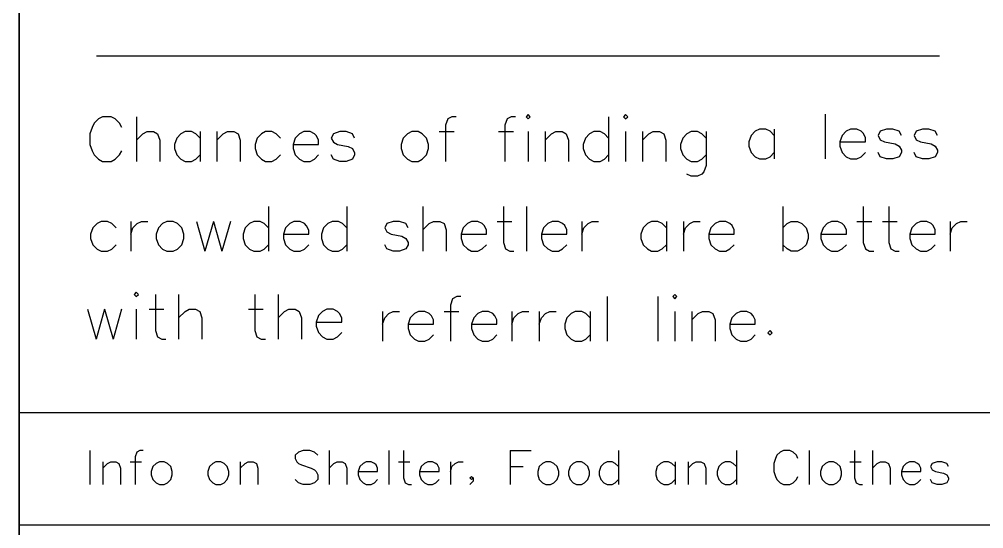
# Model space of a CAD drawing. Header units: inches. Extents: x 5 to 75, y 204.3 to 274.5.
# Drawn here: x 5 to 39.84, y 237.49 to 255.88 of the extents above; entities that cross this region are included whole.
import ezdxf

# ---------------------------------------------------------------- set-up
doc = ezdxf.new("R2010")
doc.units = ezdxf.units.IN
doc.header["$MEASUREMENT"] = 0
for name, color, linetype in [('Cutout', 7, 'Continuous'), ('Dividers', 7, 'Continuous'), ('Text', 7, 'Continuous')]:
    doc.layers.add(name, color=color, linetype=linetype)

# ---------------------------------------------------------------- blocks, each defined once
blk = doc.blocks.new('block 22')
at = {"layer": 'Cutout', "color": 7, "lineweight": 25}
blk.add_open_spline([(5, 217.152), (5, 217.152), (5, 268.212), (5, 268.212), (5, 268.212), (5, 217.152), (5, 217.152)], degree=3, knots=[0, 0, 0, 0, 1, 1, 1, 2, 2, 2, 2], dxfattribs=at)
blk = doc.blocks.new('block 26')
at = {"layer": 'Dividers', "color": 7, "lineweight": 25}
blk.add_lwpolyline([(5.003, 241.692), (42.553, 241.692), (42.553, 237.618), (5.003, 237.618), (5.003, 241.692)], dxfattribs=at)
blk = doc.blocks.new('block 117')
at = {"layer": 'Text', "color": 7, "lineweight": 25}
blk.add_lwpolyline([(7.793, 254.567), (38.24, 254.567)], dxfattribs=at)
blk = doc.blocks.new('block 157')
at = {"layer": 'Text', "color": 7, "lineweight": 25}
blk.add_lwpolyline([(7.549, 240.319), (7.549, 239.089)], dxfattribs=at)
blk = doc.blocks.new('block 158')
at = {"layer": 'Text', "color": 7, "lineweight": 25}
blk.add_lwpolyline([(8.016, 239.909), (8.016, 239.089)], dxfattribs=at)
blk = doc.blocks.new('block 159')
at = {"layer": 'Text', "color": 7, "lineweight": 25}
blk.add_lwpolyline([(8.016, 239.674), (8.191, 239.85), (8.308, 239.909), (8.483, 239.909), (8.6, 239.85), (8.658, 239.674), (8.658, 239.089)], dxfattribs=at)
blk = doc.blocks.new('block 160')
at = {"layer": 'Text', "color": 7, "lineweight": 25}
blk.add_lwpolyline([(9.476, 240.319), (9.359, 240.319), (9.242, 240.26), (9.184, 240.084), (9.184, 239.089)], dxfattribs=at)
blk = doc.blocks.new('block 161')
at = {"layer": 'Text', "color": 7, "lineweight": 25}
blk.add_lwpolyline([(9.009, 239.909), (9.418, 239.909)], dxfattribs=at)
blk = doc.blocks.new('block 162')
at = {"layer": 'Text', "color": 7, "lineweight": 25}
blk.add_lwpolyline([(10.06, 239.909), (9.943, 239.85), (9.826, 239.733), (9.768, 239.557), (9.768, 239.44), (9.826, 239.264), (9.943, 239.146), (10.06, 239.089), (10.235, 239.089), (10.351, 239.146), (10.469, 239.264), (10.527, 239.44), (10.527, 239.557), (10.469, 239.733), (10.351, 239.85), (10.235, 239.909), (10.06, 239.909)], dxfattribs=at)
blk = doc.blocks.new('block 163')
at = {"layer": 'Text', "color": 7, "lineweight": 25}
blk.add_lwpolyline([(12.104, 239.909), (11.987, 239.85), (11.87, 239.733), (11.812, 239.557), (11.812, 239.44), (11.87, 239.264), (11.987, 239.146), (12.104, 239.089), (12.279, 239.089), (12.396, 239.146), (12.513, 239.264), (12.571, 239.44), (12.571, 239.557), (12.513, 239.733), (12.396, 239.85), (12.279, 239.909), (12.104, 239.909)], dxfattribs=at)
blk = doc.blocks.new('block 164')
at = {"layer": 'Text', "color": 7, "lineweight": 25}
blk.add_lwpolyline([(12.98, 239.909), (12.98, 239.089)], dxfattribs=at)
blk = doc.blocks.new('block 165')
at = {"layer": 'Text', "color": 7, "lineweight": 25}
blk.add_lwpolyline([(12.98, 239.674), (13.155, 239.85), (13.272, 239.909), (13.447, 239.909), (13.564, 239.85), (13.622, 239.674), (13.622, 239.089)], dxfattribs=at)
blk = doc.blocks.new('block 166')
at = {"layer": 'Text', "color": 7, "lineweight": 25}
blk.add_lwpolyline([(15.783, 240.143), (15.666, 240.26), (15.491, 240.319), (15.257, 240.319), (15.082, 240.26), (14.965, 240.143), (14.965, 240.026), (15.024, 239.909), (15.082, 239.85), (15.199, 239.791), (15.549, 239.674), (15.666, 239.616), (15.724, 239.557), (15.783, 239.44), (15.783, 239.264), (15.666, 239.146), (15.491, 239.089), (15.257, 239.089), (15.082, 239.146), (14.965, 239.264)], dxfattribs=at)
blk = doc.blocks.new('block 167')
at = {"layer": 'Text', "color": 7, "lineweight": 25}
blk.add_lwpolyline([(16.192, 240.319), (16.192, 239.089)], dxfattribs=at)
blk = doc.blocks.new('block 168')
at = {"layer": 'Text', "color": 7, "lineweight": 25}
blk.add_lwpolyline([(16.192, 239.674), (16.367, 239.85), (16.484, 239.909), (16.659, 239.909), (16.776, 239.85), (16.834, 239.674), (16.834, 239.089)], dxfattribs=at)
blk = doc.blocks.new('block 169')
at = {"layer": 'Text', "color": 7, "lineweight": 25}
blk.add_lwpolyline([(17.243, 239.557), (17.944, 239.557), (17.944, 239.674), (17.886, 239.791), (17.827, 239.85), (17.71, 239.909), (17.535, 239.909), (17.418, 239.85), (17.301, 239.733), (17.243, 239.557), (17.243, 239.44), (17.301, 239.264), (17.418, 239.146), (17.535, 239.089), (17.71, 239.089), (17.827, 239.146), (17.944, 239.264)], dxfattribs=at)
blk = doc.blocks.new('block 170')
at = {"layer": 'Text', "color": 7, "lineweight": 25}
blk.add_lwpolyline([(18.352, 240.319), (18.352, 239.089)], dxfattribs=at)
blk = doc.blocks.new('block 171')
at = {"layer": 'Text', "color": 7, "lineweight": 25}
blk.add_lwpolyline([(18.878, 240.319), (18.878, 239.323), (18.937, 239.146), (19.054, 239.089), (19.17, 239.089)], dxfattribs=at)
blk = doc.blocks.new('block 172')
at = {"layer": 'Text', "color": 7, "lineweight": 25}
blk.add_lwpolyline([(18.703, 239.909), (19.112, 239.909)], dxfattribs=at)
blk = doc.blocks.new('block 173')
at = {"layer": 'Text', "color": 7, "lineweight": 25}
blk.add_lwpolyline([(19.462, 239.557), (20.163, 239.557), (20.163, 239.674), (20.105, 239.791), (20.046, 239.85), (19.93, 239.909), (19.755, 239.909), (19.637, 239.85), (19.521, 239.733), (19.462, 239.557), (19.462, 239.44), (19.521, 239.264), (19.637, 239.146), (19.755, 239.089), (19.93, 239.089), (20.046, 239.146), (20.163, 239.264)], dxfattribs=at)
blk = doc.blocks.new('block 174')
at = {"layer": 'Text', "color": 7, "lineweight": 25}
blk.add_lwpolyline([(20.572, 239.909), (20.572, 239.089)], dxfattribs=at)
blk = doc.blocks.new('block 175')
at = {"layer": 'Text', "color": 7, "lineweight": 25}
blk.add_lwpolyline([(20.572, 239.557), (20.63, 239.733), (20.747, 239.85), (20.864, 239.909), (21.039, 239.909)], dxfattribs=at)
blk = doc.blocks.new('block 176')
at = {"layer": 'Text', "color": 7, "lineweight": 25}
blk.add_lwpolyline([(21.39, 239.323), (21.331, 239.264), (21.272, 239.323), (21.331, 239.381), (21.39, 239.323), (21.39, 239.205), (21.272, 239.089)], dxfattribs=at)
blk = doc.blocks.new('block 177')
at = {"layer": 'Text', "color": 7, "lineweight": 25}
blk.add_lwpolyline([(22.733, 240.319), (22.733, 239.089)], dxfattribs=at)
blk = doc.blocks.new('block 178')
at = {"layer": 'Text', "color": 7, "lineweight": 25}
blk.add_lwpolyline([(22.733, 240.319), (23.492, 240.319)], dxfattribs=at)
blk = doc.blocks.new('block 179')
at = {"layer": 'Text', "color": 7, "lineweight": 25}
blk.add_lwpolyline([(22.733, 239.733), (23.2, 239.733)], dxfattribs=at)
blk = doc.blocks.new('block 180')
at = {"layer": 'Text', "color": 7, "lineweight": 25}
blk.add_lwpolyline([(24.017, 239.909), (23.901, 239.85), (23.784, 239.733), (23.726, 239.557), (23.726, 239.44), (23.784, 239.264), (23.901, 239.146), (24.017, 239.089), (24.193, 239.089), (24.309, 239.146), (24.426, 239.264), (24.485, 239.44), (24.485, 239.557), (24.426, 239.733), (24.309, 239.85), (24.193, 239.909), (24.017, 239.909)], dxfattribs=at)
blk = doc.blocks.new('block 181')
at = {"layer": 'Text', "color": 7, "lineweight": 25}
blk.add_lwpolyline([(25.127, 239.909), (25.01, 239.85), (24.894, 239.733), (24.835, 239.557), (24.835, 239.44), (24.894, 239.264), (25.01, 239.146), (25.127, 239.089), (25.302, 239.089), (25.419, 239.146), (25.536, 239.264), (25.594, 239.44), (25.594, 239.557), (25.536, 239.733), (25.419, 239.85), (25.302, 239.909), (25.127, 239.909)], dxfattribs=at)
blk = doc.blocks.new('block 182')
at = {"layer": 'Text', "color": 7, "lineweight": 25}
blk.add_lwpolyline([(26.645, 240.319), (26.645, 239.089)], dxfattribs=at)
blk = doc.blocks.new('block 183')
at = {"layer": 'Text', "color": 7, "lineweight": 25}
blk.add_lwpolyline([(26.645, 239.733), (26.529, 239.85), (26.412, 239.909), (26.236, 239.909), (26.12, 239.85), (26.003, 239.733), (25.945, 239.557), (25.945, 239.44), (26.003, 239.264), (26.12, 239.146), (26.236, 239.089), (26.412, 239.089), (26.529, 239.146), (26.645, 239.264)], dxfattribs=at)
blk = doc.blocks.new('block 184')
at = {"layer": 'Text', "color": 7, "lineweight": 25}
blk.add_lwpolyline([(28.69, 239.909), (28.69, 239.089)], dxfattribs=at)
blk = doc.blocks.new('block 185')
at = {"layer": 'Text', "color": 7, "lineweight": 25}
blk.add_lwpolyline([(28.69, 239.733), (28.573, 239.85), (28.456, 239.909), (28.28, 239.909), (28.164, 239.85), (28.047, 239.733), (27.989, 239.557), (27.989, 239.44), (28.047, 239.264), (28.164, 239.146), (28.28, 239.089), (28.456, 239.089), (28.573, 239.146), (28.69, 239.264)], dxfattribs=at)
blk = doc.blocks.new('block 186')
at = {"layer": 'Text', "color": 7, "lineweight": 25}
blk.add_lwpolyline([(29.157, 239.909), (29.157, 239.089)], dxfattribs=at)
blk = doc.blocks.new('block 187')
at = {"layer": 'Text', "color": 7, "lineweight": 25}
blk.add_lwpolyline([(29.157, 239.674), (29.332, 239.85), (29.449, 239.909), (29.624, 239.909), (29.741, 239.85), (29.799, 239.674), (29.799, 239.089)], dxfattribs=at)
blk = doc.blocks.new('block 188')
at = {"layer": 'Text', "color": 7, "lineweight": 25}
blk.add_lwpolyline([(30.909, 240.319), (30.909, 239.089)], dxfattribs=at)
blk = doc.blocks.new('block 189')
at = {"layer": 'Text', "color": 7, "lineweight": 25}
blk.add_lwpolyline([(30.909, 239.733), (30.792, 239.85), (30.675, 239.909), (30.5, 239.909), (30.383, 239.85), (30.266, 239.733), (30.208, 239.557), (30.208, 239.44), (30.266, 239.264), (30.383, 239.146), (30.5, 239.089), (30.675, 239.089), (30.792, 239.146), (30.909, 239.264)], dxfattribs=at)
blk = doc.blocks.new('block 190')
at = {"layer": 'Text', "color": 7, "lineweight": 25}
blk.add_lwpolyline([(33.128, 240.026), (33.07, 240.143), (32.953, 240.26), (32.836, 240.319), (32.602, 240.319), (32.486, 240.26), (32.369, 240.143), (32.31, 240.026), (32.252, 239.85), (32.252, 239.557), (32.31, 239.381), (32.369, 239.264), (32.486, 239.146), (32.602, 239.089), (32.836, 239.089), (32.953, 239.146), (33.07, 239.264), (33.128, 239.381)], dxfattribs=at)
blk = doc.blocks.new('block 191')
at = {"layer": 'Text', "color": 7, "lineweight": 25}
blk.add_lwpolyline([(33.537, 240.319), (33.537, 239.089)], dxfattribs=at)
blk = doc.blocks.new('block 192')
at = {"layer": 'Text', "color": 7, "lineweight": 25}
blk.add_lwpolyline([(34.237, 239.909), (34.121, 239.85), (34.004, 239.733), (33.945, 239.557), (33.945, 239.44), (34.004, 239.264), (34.121, 239.146), (34.237, 239.089), (34.413, 239.089), (34.53, 239.146), (34.646, 239.264), (34.705, 239.44), (34.705, 239.557), (34.646, 239.733), (34.53, 239.85), (34.413, 239.909), (34.237, 239.909)], dxfattribs=at)
blk = doc.blocks.new('block 193')
at = {"layer": 'Text', "color": 7, "lineweight": 25}
blk.add_lwpolyline([(35.172, 240.319), (35.172, 239.323), (35.23, 239.146), (35.347, 239.089), (35.464, 239.089)], dxfattribs=at)
blk = doc.blocks.new('block 194')
at = {"layer": 'Text', "color": 7, "lineweight": 25}
blk.add_lwpolyline([(34.996, 239.909), (35.406, 239.909)], dxfattribs=at)
blk = doc.blocks.new('block 195')
at = {"layer": 'Text', "color": 7, "lineweight": 25}
blk.add_lwpolyline([(35.814, 240.319), (35.814, 239.089)], dxfattribs=at)
blk = doc.blocks.new('block 196')
at = {"layer": 'Text', "color": 7, "lineweight": 25}
blk.add_lwpolyline([(35.814, 239.674), (35.989, 239.85), (36.106, 239.909), (36.281, 239.909), (36.398, 239.85), (36.457, 239.674), (36.457, 239.089)], dxfattribs=at)
blk = doc.blocks.new('block 197')
at = {"layer": 'Text', "color": 7, "lineweight": 25}
blk.add_lwpolyline([(36.866, 239.557), (37.566, 239.557), (37.566, 239.674), (37.508, 239.791), (37.45, 239.85), (37.333, 239.909), (37.157, 239.909), (37.041, 239.85), (36.924, 239.733), (36.866, 239.557), (36.866, 239.44), (36.924, 239.264), (37.041, 239.146), (37.157, 239.089), (37.333, 239.089), (37.45, 239.146), (37.566, 239.264)], dxfattribs=at)
blk = doc.blocks.new('block 198')
at = {"layer": 'Text', "color": 7, "lineweight": 25}
blk.add_lwpolyline([(38.559, 239.733), (38.501, 239.85), (38.326, 239.909), (38.15, 239.909), (37.975, 239.85), (37.917, 239.733), (37.975, 239.616), (38.092, 239.557), (38.384, 239.498), (38.501, 239.44), (38.559, 239.323), (38.559, 239.264), (38.501, 239.146), (38.326, 239.089), (38.15, 239.089), (37.975, 239.146), (37.917, 239.264)], dxfattribs=at)
blk = doc.blocks.new('block 650')
at = {"layer": 'Text', "color": 7, "lineweight": 25}
blk.add_lwpolyline([(23.305, 252.365), (23.382, 252.288), (23.458, 252.365), (23.382, 252.441), (23.305, 252.365)], dxfattribs=at)
blk = doc.blocks.new('block 651')
at = {"layer": 'Text', "color": 7, "lineweight": 25}
blk.add_lwpolyline([(23.382, 251.828), (23.382, 250.753)], dxfattribs=at)
blk = doc.blocks.new('block 652')
at = {"layer": 'Text', "color": 7, "lineweight": 25}
blk.add_lwpolyline([(26.823, 252.365), (26.9, 252.288), (26.976, 252.365), (26.9, 252.441), (26.823, 252.365)], dxfattribs=at)
blk = doc.blocks.new('block 653')
at = {"layer": 'Text', "color": 7, "lineweight": 25}
blk.add_lwpolyline([(26.9, 251.828), (26.9, 250.753)], dxfattribs=at)
blk = doc.blocks.new('block 654')
at = {"layer": 'Text', "color": 7, "lineweight": 25}
blk.add_lwpolyline([(8.698, 251.982), (8.622, 252.135), (8.469, 252.288), (8.316, 252.365), (8.01, 252.365), (7.857, 252.288), (7.704, 252.135), (7.627, 251.982), (7.551, 251.751), (7.551, 251.367), (7.627, 251.137), (7.704, 250.984), (7.857, 250.83), (8.01, 250.753), (8.316, 250.753), (8.469, 250.83), (8.622, 250.984), (8.698, 251.137)], dxfattribs=at)
blk = doc.blocks.new('block 655')
at = {"layer": 'Text', "color": 7, "lineweight": 25}
blk.add_lwpolyline([(9.234, 252.365), (9.234, 250.753)], dxfattribs=at)
blk = doc.blocks.new('block 656')
at = {"layer": 'Text', "color": 7, "lineweight": 25}
blk.add_lwpolyline([(9.234, 251.521), (9.463, 251.751), (9.616, 251.828), (9.845, 251.828), (9.998, 251.751), (10.075, 251.521), (10.075, 250.753)], dxfattribs=at)
blk = doc.blocks.new('block 657')
at = {"layer": 'Text', "color": 7, "lineweight": 25}
blk.add_lwpolyline([(11.528, 251.828), (11.528, 250.753)], dxfattribs=at)
blk = doc.blocks.new('block 658')
at = {"layer": 'Text', "color": 7, "lineweight": 25}
blk.add_lwpolyline([(11.528, 251.597), (11.375, 251.751), (11.222, 251.828), (10.993, 251.828), (10.84, 251.751), (10.687, 251.597), (10.61, 251.367), (10.61, 251.214), (10.687, 250.984), (10.84, 250.83), (10.993, 250.753), (11.222, 250.753), (11.375, 250.83), (11.528, 250.984)], dxfattribs=at)
blk = doc.blocks.new('block 659')
at = {"layer": 'Text', "color": 7, "lineweight": 25}
blk.add_lwpolyline([(12.14, 251.828), (12.14, 250.753)], dxfattribs=at)
blk = doc.blocks.new('block 660')
at = {"layer": 'Text', "color": 7, "lineweight": 25}
blk.add_lwpolyline([(12.14, 251.521), (12.369, 251.751), (12.522, 251.828), (12.751, 251.828), (12.904, 251.751), (12.981, 251.521), (12.981, 250.753)], dxfattribs=at)
blk = doc.blocks.new('block 661')
at = {"layer": 'Text', "color": 7, "lineweight": 25}
blk.add_lwpolyline([(14.434, 251.597), (14.281, 251.751), (14.128, 251.828), (13.899, 251.828), (13.746, 251.751), (13.593, 251.597), (13.516, 251.367), (13.516, 251.214), (13.593, 250.984), (13.746, 250.83), (13.899, 250.753), (14.128, 250.753), (14.281, 250.83), (14.434, 250.984)], dxfattribs=at)
blk = doc.blocks.new('block 662')
at = {"layer": 'Text', "color": 7, "lineweight": 25}
blk.add_lwpolyline([(14.893, 251.367), (15.811, 251.367), (15.811, 251.521), (15.734, 251.674), (15.658, 251.751), (15.505, 251.828), (15.275, 251.828), (15.122, 251.751), (14.969, 251.597), (14.893, 251.367), (14.893, 251.214), (14.969, 250.984), (15.122, 250.83), (15.275, 250.753), (15.505, 250.753), (15.658, 250.83), (15.811, 250.984)], dxfattribs=at)
blk = doc.blocks.new('block 663')
at = {"layer": 'Text', "color": 7, "lineweight": 25}
blk.add_lwpolyline([(17.111, 251.597), (17.034, 251.751), (16.805, 251.828), (16.575, 251.828), (16.346, 251.751), (16.269, 251.597), (16.346, 251.444), (16.499, 251.367), (16.881, 251.29), (17.034, 251.214), (17.111, 251.06), (17.111, 250.984), (17.034, 250.83), (16.805, 250.753), (16.575, 250.753), (16.346, 250.83), (16.269, 250.984)], dxfattribs=at)
blk = doc.blocks.new('block 664')
at = {"layer": 'Text', "color": 7, "lineweight": 25}
blk.add_lwpolyline([(19.176, 251.828), (19.022, 251.751), (18.869, 251.597), (18.793, 251.367), (18.793, 251.214), (18.869, 250.984), (19.022, 250.83), (19.176, 250.753), (19.405, 250.753), (19.558, 250.83), (19.711, 250.984), (19.787, 251.214), (19.787, 251.367), (19.711, 251.597), (19.558, 251.751), (19.405, 251.828), (19.176, 251.828)], dxfattribs=at)
blk = doc.blocks.new('block 665')
at = {"layer": 'Text', "color": 7, "lineweight": 25}
blk.add_lwpolyline([(20.782, 252.365), (20.629, 252.365), (20.476, 252.288), (20.399, 252.058), (20.399, 250.753)], dxfattribs=at)
blk = doc.blocks.new('block 666')
at = {"layer": 'Text', "color": 7, "lineweight": 25}
blk.add_lwpolyline([(20.169, 251.828), (20.705, 251.828)], dxfattribs=at)
blk = doc.blocks.new('block 667')
at = {"layer": 'Text', "color": 7, "lineweight": 25}
blk.add_lwpolyline([(22.923, 252.365), (22.77, 252.365), (22.617, 252.288), (22.54, 252.058), (22.54, 250.753)], dxfattribs=at)
blk = doc.blocks.new('block 668')
at = {"layer": 'Text', "color": 7, "lineweight": 25}
blk.add_lwpolyline([(22.311, 251.828), (22.846, 251.828)], dxfattribs=at)
blk = doc.blocks.new('block 669')
at = {"layer": 'Text', "color": 7, "lineweight": 25}
blk.add_lwpolyline([(23.993, 251.828), (23.993, 250.753)], dxfattribs=at)
blk = doc.blocks.new('block 670')
at = {"layer": 'Text', "color": 7, "lineweight": 25}
blk.add_lwpolyline([(23.993, 251.521), (24.223, 251.751), (24.376, 251.828), (24.605, 251.828), (24.758, 251.751), (24.835, 251.521), (24.835, 250.753)], dxfattribs=at)
blk = doc.blocks.new('block 671')
at = {"layer": 'Text', "color": 7, "lineweight": 25}
blk.add_lwpolyline([(26.287, 252.365), (26.287, 250.753)], dxfattribs=at)
blk = doc.blocks.new('block 672')
at = {"layer": 'Text', "color": 7, "lineweight": 25}
blk.add_lwpolyline([(26.287, 251.597), (26.135, 251.751), (25.982, 251.828), (25.752, 251.828), (25.599, 251.751), (25.447, 251.597), (25.37, 251.367), (25.37, 251.214), (25.447, 250.984), (25.599, 250.83), (25.752, 250.753), (25.982, 250.753), (26.135, 250.83), (26.287, 250.984)], dxfattribs=at)
blk = doc.blocks.new('block 673')
at = {"layer": 'Text', "color": 7, "lineweight": 25}
blk.add_lwpolyline([(27.511, 251.828), (27.511, 250.753)], dxfattribs=at)
blk = doc.blocks.new('block 674')
at = {"layer": 'Text', "color": 7, "lineweight": 25}
blk.add_lwpolyline([(27.511, 251.521), (27.741, 251.751), (27.894, 251.828), (28.123, 251.828), (28.276, 251.751), (28.352, 251.521), (28.352, 250.753)], dxfattribs=at)
blk = doc.blocks.new('block 675')
at = {"layer": 'Text', "color": 7, "lineweight": 25}
blk.add_lwpolyline([(29.806, 251.828), (29.806, 250.599), (29.729, 250.37), (29.653, 250.293), (29.5, 250.216), (29.271, 250.216), (29.118, 250.293)], dxfattribs=at)
blk = doc.blocks.new('block 676')
at = {"layer": 'Text', "color": 7, "lineweight": 25}
blk.add_lwpolyline([(29.806, 251.597), (29.653, 251.751), (29.5, 251.828), (29.271, 251.828), (29.118, 251.751), (28.965, 251.597), (28.888, 251.367), (28.888, 251.214), (28.965, 250.984), (29.118, 250.83), (29.271, 250.753), (29.5, 250.753), (29.653, 250.83), (29.806, 250.984)], dxfattribs=at)
blk = doc.blocks.new('block 677')
at = {"layer": 'Text', "color": 7, "lineweight": 25}
blk.add_lwpolyline([(32.273, 251.921), (32.273, 250.846)], dxfattribs=at)
blk = doc.blocks.new('block 678')
at = {"layer": 'Text', "color": 7, "lineweight": 25}
blk.add_lwpolyline([(32.273, 251.69), (32.12, 251.844), (31.968, 251.921), (31.738, 251.921), (31.585, 251.844), (31.432, 251.69), (31.356, 251.46), (31.356, 251.307), (31.432, 251.076), (31.585, 250.923), (31.738, 250.846), (31.968, 250.846), (32.12, 250.923), (32.273, 251.076)], dxfattribs=at)
blk = doc.blocks.new('block 679')
at = {"layer": 'Text', "color": 7, "lineweight": 25}
blk.add_lwpolyline([(34.109, 252.458), (34.109, 250.846)], dxfattribs=at)
blk = doc.blocks.new('block 680')
at = {"layer": 'Text', "color": 7, "lineweight": 25}
blk.add_lwpolyline([(34.644, 251.46), (35.562, 251.46), (35.562, 251.614), (35.486, 251.767), (35.409, 251.844), (35.256, 251.921), (35.026, 251.921), (34.873, 251.844), (34.721, 251.69), (34.644, 251.46), (34.644, 251.307), (34.721, 251.076), (34.873, 250.923), (35.026, 250.846), (35.256, 250.846), (35.409, 250.923), (35.562, 251.076)], dxfattribs=at)
blk = doc.blocks.new('block 681')
at = {"layer": 'Text', "color": 7, "lineweight": 25}
blk.add_lwpolyline([(36.862, 251.69), (36.786, 251.844), (36.556, 251.921), (36.326, 251.921), (36.097, 251.844), (36.021, 251.69), (36.097, 251.537), (36.25, 251.46), (36.633, 251.383), (36.786, 251.307), (36.862, 251.153), (36.862, 251.076), (36.786, 250.923), (36.556, 250.846), (36.326, 250.846), (36.097, 250.923), (36.021, 251.076)], dxfattribs=at)
blk = doc.blocks.new('block 682')
at = {"layer": 'Text', "color": 7, "lineweight": 25}
blk.add_lwpolyline([(38.162, 251.69), (38.086, 251.844), (37.856, 251.921), (37.627, 251.921), (37.397, 251.844), (37.321, 251.69), (37.397, 251.537), (37.55, 251.46), (37.933, 251.383), (38.086, 251.307), (38.162, 251.153), (38.162, 251.076), (38.086, 250.923), (37.856, 250.846), (37.627, 250.846), (37.397, 250.923), (37.321, 251.076)], dxfattribs=at)
blk = doc.blocks.new('block 683')
at = {"layer": 'Text', "color": 7, "lineweight": 25}
blk.add_lwpolyline([(8.496, 248.352), (8.343, 248.505), (8.19, 248.582), (7.96, 248.582), (7.807, 248.505), (7.654, 248.352), (7.578, 248.121), (7.578, 247.968), (7.654, 247.738), (7.807, 247.584), (7.96, 247.507), (8.19, 247.507), (8.343, 247.584), (8.496, 247.738)], dxfattribs=at)
blk = doc.blocks.new('block 684')
at = {"layer": 'Text', "color": 7, "lineweight": 25}
blk.add_lwpolyline([(9.031, 248.582), (9.031, 247.507)], dxfattribs=at)
blk = doc.blocks.new('block 685')
at = {"layer": 'Text', "color": 7, "lineweight": 25}
blk.add_lwpolyline([(9.031, 248.121), (9.107, 248.352), (9.261, 248.505), (9.414, 248.582), (9.643, 248.582)], dxfattribs=at)
blk = doc.blocks.new('block 686')
at = {"layer": 'Text', "color": 7, "lineweight": 25}
blk.add_lwpolyline([(10.331, 248.582), (10.178, 248.505), (10.025, 248.352), (9.949, 248.121), (9.949, 247.968), (10.025, 247.738), (10.178, 247.584), (10.331, 247.507), (10.561, 247.507), (10.714, 247.584), (10.867, 247.738), (10.943, 247.968), (10.943, 248.121), (10.867, 248.352), (10.714, 248.505), (10.561, 248.582), (10.331, 248.582)], dxfattribs=at)
blk = doc.blocks.new('block 687')
at = {"layer": 'Text', "color": 7, "lineweight": 25}
blk.add_lwpolyline([(11.402, 248.582), (11.708, 247.507)], dxfattribs=at)
blk = doc.blocks.new('block 688')
at = {"layer": 'Text', "color": 7, "lineweight": 25}
blk.add_lwpolyline([(12.014, 248.582), (11.708, 247.507)], dxfattribs=at)
blk = doc.blocks.new('block 689')
at = {"layer": 'Text', "color": 7, "lineweight": 25}
blk.add_lwpolyline([(12.014, 248.582), (12.32, 247.507)], dxfattribs=at)
blk = doc.blocks.new('block 690')
at = {"layer": 'Text', "color": 7, "lineweight": 25}
blk.add_lwpolyline([(12.625, 248.582), (12.32, 247.507)], dxfattribs=at)
blk = doc.blocks.new('block 691')
at = {"layer": 'Text', "color": 7, "lineweight": 25}
blk.add_lwpolyline([(14.002, 249.119), (14.002, 247.507)], dxfattribs=at)
blk = doc.blocks.new('block 692')
at = {"layer": 'Text', "color": 7, "lineweight": 25}
blk.add_lwpolyline([(14.002, 248.352), (13.849, 248.505), (13.696, 248.582), (13.467, 248.582), (13.314, 248.505), (13.161, 248.352), (13.084, 248.121), (13.084, 247.968), (13.161, 247.738), (13.314, 247.584), (13.467, 247.507), (13.696, 247.507), (13.849, 247.584), (14.002, 247.738)], dxfattribs=at)
blk = doc.blocks.new('block 693')
at = {"layer": 'Text', "color": 7, "lineweight": 25}
blk.add_lwpolyline([(14.538, 248.121), (15.455, 248.121), (15.455, 248.275), (15.379, 248.428), (15.302, 248.505), (15.149, 248.582), (14.92, 248.582), (14.767, 248.505), (14.614, 248.352), (14.538, 248.121), (14.538, 247.968), (14.614, 247.738), (14.767, 247.584), (14.92, 247.507), (15.149, 247.507), (15.302, 247.584), (15.455, 247.738)], dxfattribs=at)
blk = doc.blocks.new('block 694')
at = {"layer": 'Text', "color": 7, "lineweight": 25}
blk.add_lwpolyline([(16.832, 249.119), (16.832, 247.507)], dxfattribs=at)
blk = doc.blocks.new('block 695')
at = {"layer": 'Text', "color": 7, "lineweight": 25}
blk.add_lwpolyline([(16.832, 248.352), (16.679, 248.505), (16.526, 248.582), (16.296, 248.582), (16.143, 248.505), (15.99, 248.352), (15.914, 248.121), (15.914, 247.968), (15.99, 247.738), (16.143, 247.584), (16.296, 247.507), (16.526, 247.507), (16.679, 247.584), (16.832, 247.738)], dxfattribs=at)
blk = doc.blocks.new('block 696')
at = {"layer": 'Text', "color": 7, "lineweight": 25}
blk.add_lwpolyline([(19.045, 248.358), (18.968, 248.512), (18.739, 248.588), (18.509, 248.588), (18.28, 248.512), (18.204, 248.358), (18.28, 248.204), (18.433, 248.128), (18.815, 248.051), (18.968, 247.974), (19.045, 247.821), (19.045, 247.744), (18.968, 247.59), (18.739, 247.514), (18.509, 247.514), (18.28, 247.59), (18.204, 247.744)], dxfattribs=at)
blk = doc.blocks.new('block 697')
at = {"layer": 'Text', "color": 7, "lineweight": 25}
blk.add_lwpolyline([(19.58, 249.126), (19.58, 247.514)], dxfattribs=at)
blk = doc.blocks.new('block 698')
at = {"layer": 'Text', "color": 7, "lineweight": 25}
blk.add_lwpolyline([(19.58, 248.281), (19.809, 248.512), (19.962, 248.588), (20.192, 248.588), (20.345, 248.512), (20.421, 248.281), (20.421, 247.514)], dxfattribs=at)
blk = doc.blocks.new('block 699')
at = {"layer": 'Text', "color": 7, "lineweight": 25}
blk.add_lwpolyline([(20.957, 248.128), (21.874, 248.128), (21.874, 248.281), (21.798, 248.434), (21.721, 248.512), (21.568, 248.588), (21.339, 248.588), (21.186, 248.512), (21.033, 248.358), (20.957, 248.128), (20.957, 247.974), (21.033, 247.744), (21.186, 247.59), (21.339, 247.514), (21.568, 247.514), (21.721, 247.59), (21.874, 247.744)], dxfattribs=at)
blk = doc.blocks.new('block 700')
at = {"layer": 'Text', "color": 7, "lineweight": 25}
blk.add_lwpolyline([(22.486, 249.126), (22.486, 247.821), (22.562, 247.59), (22.716, 247.514), (22.869, 247.514)], dxfattribs=at)
blk = doc.blocks.new('block 701')
at = {"layer": 'Text', "color": 7, "lineweight": 25}
blk.add_lwpolyline([(22.257, 248.588), (22.792, 248.588)], dxfattribs=at)
blk = doc.blocks.new('block 702')
at = {"layer": 'Text', "color": 7, "lineweight": 25}
blk.add_lwpolyline([(23.327, 249.126), (23.327, 247.514)], dxfattribs=at)
blk = doc.blocks.new('block 703')
at = {"layer": 'Text', "color": 7, "lineweight": 25}
blk.add_lwpolyline([(23.863, 248.128), (24.78, 248.128), (24.78, 248.281), (24.704, 248.434), (24.627, 248.512), (24.474, 248.588), (24.245, 248.588), (24.092, 248.512), (23.939, 248.358), (23.863, 248.128), (23.863, 247.974), (23.939, 247.744), (24.092, 247.59), (24.245, 247.514), (24.474, 247.514), (24.627, 247.59), (24.78, 247.744)], dxfattribs=at)
blk = doc.blocks.new('block 704')
at = {"layer": 'Text', "color": 7, "lineweight": 25}
blk.add_lwpolyline([(25.316, 248.588), (25.316, 247.514)], dxfattribs=at)
blk = doc.blocks.new('block 705')
at = {"layer": 'Text', "color": 7, "lineweight": 25}
blk.add_lwpolyline([(25.316, 248.128), (25.392, 248.358), (25.545, 248.512), (25.698, 248.588), (25.927, 248.588)], dxfattribs=at)
blk = doc.blocks.new('block 706')
at = {"layer": 'Text', "color": 7, "lineweight": 25}
blk.add_lwpolyline([(28.374, 248.588), (28.374, 247.514)], dxfattribs=at)
blk = doc.blocks.new('block 707')
at = {"layer": 'Text', "color": 7, "lineweight": 25}
blk.add_lwpolyline([(28.374, 248.358), (28.222, 248.512), (28.069, 248.588), (27.839, 248.588), (27.687, 248.512), (27.534, 248.358), (27.457, 248.128), (27.457, 247.974), (27.534, 247.744), (27.687, 247.59), (27.839, 247.514), (28.069, 247.514), (28.222, 247.59), (28.374, 247.744)], dxfattribs=at)
blk = doc.blocks.new('block 708')
at = {"layer": 'Text', "color": 7, "lineweight": 25}
blk.add_lwpolyline([(28.987, 248.588), (28.987, 247.514)], dxfattribs=at)
blk = doc.blocks.new('block 709')
at = {"layer": 'Text', "color": 7, "lineweight": 25}
blk.add_lwpolyline([(28.987, 248.128), (29.063, 248.358), (29.216, 248.512), (29.369, 248.588), (29.598, 248.588)], dxfattribs=at)
blk = doc.blocks.new('block 710')
at = {"layer": 'Text', "color": 7, "lineweight": 25}
blk.add_lwpolyline([(29.904, 248.128), (30.822, 248.128), (30.822, 248.281), (30.745, 248.434), (30.669, 248.512), (30.516, 248.588), (30.287, 248.588), (30.134, 248.512), (29.981, 248.358), (29.904, 248.128), (29.904, 247.974), (29.981, 247.744), (30.134, 247.59), (30.287, 247.514), (30.516, 247.514), (30.669, 247.59), (30.822, 247.744)], dxfattribs=at)
blk = doc.blocks.new('block 711')
at = {"layer": 'Text', "color": 7, "lineweight": 25}
blk.add_lwpolyline([(32.581, 249.126), (32.581, 247.514)], dxfattribs=at)
blk = doc.blocks.new('block 712')
at = {"layer": 'Text', "color": 7, "lineweight": 25}
blk.add_lwpolyline([(32.581, 248.358), (32.734, 248.512), (32.887, 248.588), (33.116, 248.588), (33.269, 248.512), (33.422, 248.358), (33.499, 248.128), (33.499, 247.974), (33.422, 247.744), (33.269, 247.59), (33.116, 247.514), (32.887, 247.514), (32.734, 247.59), (32.581, 247.744)], dxfattribs=at)
blk = doc.blocks.new('block 713')
at = {"layer": 'Text', "color": 7, "lineweight": 25}
blk.add_lwpolyline([(33.958, 248.128), (34.875, 248.128), (34.875, 248.281), (34.799, 248.434), (34.722, 248.512), (34.569, 248.588), (34.34, 248.588), (34.187, 248.512), (34.034, 248.358), (33.958, 248.128), (33.958, 247.974), (34.034, 247.744), (34.187, 247.59), (34.34, 247.514), (34.569, 247.514), (34.722, 247.59), (34.875, 247.744)], dxfattribs=at)
blk = doc.blocks.new('block 714')
at = {"layer": 'Text', "color": 7, "lineweight": 25}
blk.add_lwpolyline([(35.487, 249.126), (35.487, 247.821), (35.563, 247.59), (35.716, 247.514), (35.869, 247.514)], dxfattribs=at)
blk = doc.blocks.new('block 715')
at = {"layer": 'Text', "color": 7, "lineweight": 25}
blk.add_lwpolyline([(35.258, 248.588), (35.793, 248.588)], dxfattribs=at)
blk = doc.blocks.new('block 716')
at = {"layer": 'Text', "color": 7, "lineweight": 25}
blk.add_lwpolyline([(36.405, 249.126), (36.405, 247.821), (36.481, 247.59), (36.634, 247.514), (36.787, 247.514)], dxfattribs=at)
blk = doc.blocks.new('block 717')
at = {"layer": 'Text', "color": 7, "lineweight": 25}
blk.add_lwpolyline([(36.176, 248.588), (36.711, 248.588)], dxfattribs=at)
blk = doc.blocks.new('block 718')
at = {"layer": 'Text', "color": 7, "lineweight": 25}
blk.add_lwpolyline([(37.169, 248.128), (38.087, 248.128), (38.087, 248.281), (38.011, 248.434), (37.934, 248.512), (37.781, 248.588), (37.552, 248.588), (37.399, 248.512), (37.246, 248.358), (37.169, 248.128), (37.169, 247.974), (37.246, 247.744), (37.399, 247.59), (37.552, 247.514), (37.781, 247.514), (37.934, 247.59), (38.087, 247.744)], dxfattribs=at)
blk = doc.blocks.new('block 719')
at = {"layer": 'Text', "color": 7, "lineweight": 25}
blk.add_lwpolyline([(38.623, 248.588), (38.623, 247.514)], dxfattribs=at)
blk = doc.blocks.new('block 720')
at = {"layer": 'Text', "color": 7, "lineweight": 25}
blk.add_lwpolyline([(38.623, 248.128), (38.699, 248.358), (38.852, 248.512), (39.005, 248.588), (39.234, 248.588)], dxfattribs=at)
blk = doc.blocks.new('block 721')
at = {"layer": 'Text', "color": 7, "lineweight": 25}
blk.add_lwpolyline([(7.468, 245.413), (7.774, 244.339)], dxfattribs=at)
blk = doc.blocks.new('block 722')
at = {"layer": 'Text', "color": 7, "lineweight": 25}
blk.add_lwpolyline([(8.08, 245.413), (7.774, 244.339)], dxfattribs=at)
blk = doc.blocks.new('block 723')
at = {"layer": 'Text', "color": 7, "lineweight": 25}
blk.add_lwpolyline([(8.08, 245.413), (8.386, 244.339)], dxfattribs=at)
blk = doc.blocks.new('block 724')
at = {"layer": 'Text', "color": 7, "lineweight": 25}
blk.add_lwpolyline([(8.691, 245.413), (8.386, 244.339)], dxfattribs=at)
blk = doc.blocks.new('block 725')
at = {"layer": 'Text', "color": 7, "lineweight": 25}
blk.add_lwpolyline([(9.15, 245.951), (9.227, 245.874), (9.303, 245.951), (9.227, 246.027), (9.15, 245.951)], dxfattribs=at)
blk = doc.blocks.new('block 726')
at = {"layer": 'Text', "color": 7, "lineweight": 25}
blk.add_lwpolyline([(9.227, 245.413), (9.227, 244.339)], dxfattribs=at)
blk = doc.blocks.new('block 727')
at = {"layer": 'Text', "color": 7, "lineweight": 25}
blk.add_lwpolyline([(9.915, 245.951), (9.915, 244.646), (9.991, 244.416), (10.144, 244.339), (10.297, 244.339)], dxfattribs=at)
blk = doc.blocks.new('block 728')
at = {"layer": 'Text', "color": 7, "lineweight": 25}
blk.add_lwpolyline([(9.686, 245.413), (10.221, 245.413)], dxfattribs=at)
blk = doc.blocks.new('block 729')
at = {"layer": 'Text', "color": 7, "lineweight": 25}
blk.add_lwpolyline([(10.756, 245.951), (10.756, 244.339)], dxfattribs=at)
blk = doc.blocks.new('block 730')
at = {"layer": 'Text', "color": 7, "lineweight": 25}
blk.add_lwpolyline([(10.756, 245.106), (10.986, 245.337), (11.139, 245.413), (11.368, 245.413), (11.521, 245.337), (11.598, 245.106), (11.598, 244.339)], dxfattribs=at)
blk = doc.blocks.new('block 731')
at = {"layer": 'Text', "color": 7, "lineweight": 25}
blk.add_lwpolyline([(13.509, 245.951), (13.509, 244.646), (13.586, 244.416), (13.739, 244.339), (13.892, 244.339)], dxfattribs=at)
blk = doc.blocks.new('block 732')
at = {"layer": 'Text', "color": 7, "lineweight": 25}
blk.add_lwpolyline([(13.28, 245.413), (13.815, 245.413)], dxfattribs=at)
blk = doc.blocks.new('block 733')
at = {"layer": 'Text', "color": 7, "lineweight": 25}
blk.add_lwpolyline([(14.351, 245.951), (14.351, 244.339)], dxfattribs=at)
blk = doc.blocks.new('block 734')
at = {"layer": 'Text', "color": 7, "lineweight": 25}
blk.add_lwpolyline([(14.351, 245.106), (14.58, 245.337), (14.733, 245.413), (14.962, 245.413), (15.115, 245.337), (15.192, 245.106), (15.192, 244.339)], dxfattribs=at)
blk = doc.blocks.new('block 735')
at = {"layer": 'Text', "color": 7, "lineweight": 25}
blk.add_lwpolyline([(15.727, 244.953), (16.645, 244.953), (16.645, 245.106), (16.569, 245.26), (16.492, 245.337), (16.339, 245.413), (16.11, 245.413), (15.957, 245.337), (15.804, 245.183), (15.727, 244.953), (15.727, 244.8), (15.804, 244.569), (15.957, 244.416), (16.11, 244.339), (16.339, 244.339), (16.492, 244.416), (16.645, 244.569)], dxfattribs=at)
blk = doc.blocks.new('block 736')
at = {"layer": 'Text', "color": 7, "lineweight": 25}
blk.add_lwpolyline([(28.602, 245.87), (28.678, 245.793), (28.755, 245.87), (28.678, 245.947), (28.602, 245.87)], dxfattribs=at)
blk = doc.blocks.new('block 737')
at = {"layer": 'Text', "color": 7, "lineweight": 25}
blk.add_lwpolyline([(28.678, 245.332), (28.678, 244.258)], dxfattribs=at)
blk = doc.blocks.new('block 738')
at = {"layer": 'Text', "color": 7, "lineweight": 25}
blk.add_lwpolyline([(18.125, 245.332), (18.125, 244.258)], dxfattribs=at)
blk = doc.blocks.new('block 739')
at = {"layer": 'Text', "color": 7, "lineweight": 25}
blk.add_lwpolyline([(18.125, 244.873), (18.201, 245.103), (18.354, 245.256), (18.507, 245.332), (18.736, 245.332)], dxfattribs=at)
blk = doc.blocks.new('block 740')
at = {"layer": 'Text', "color": 7, "lineweight": 25}
blk.add_lwpolyline([(19.042, 244.873), (19.96, 244.873), (19.96, 245.026), (19.884, 245.179), (19.807, 245.256), (19.654, 245.332), (19.424, 245.332), (19.272, 245.256), (19.119, 245.103), (19.042, 244.873), (19.042, 244.719), (19.119, 244.489), (19.272, 244.335), (19.424, 244.258), (19.654, 244.258), (19.807, 244.335), (19.96, 244.489)], dxfattribs=at)
blk = doc.blocks.new('block 741')
at = {"layer": 'Text', "color": 7, "lineweight": 25}
blk.add_lwpolyline([(20.954, 245.87), (20.801, 245.87), (20.648, 245.793), (20.572, 245.563), (20.572, 244.258)], dxfattribs=at)
blk = doc.blocks.new('block 742')
at = {"layer": 'Text', "color": 7, "lineweight": 25}
blk.add_lwpolyline([(20.343, 245.332), (20.878, 245.332)], dxfattribs=at)
blk = doc.blocks.new('block 743')
at = {"layer": 'Text', "color": 7, "lineweight": 25}
blk.add_lwpolyline([(21.337, 244.873), (22.254, 244.873), (22.254, 245.026), (22.178, 245.179), (22.101, 245.256), (21.948, 245.332), (21.719, 245.332), (21.566, 245.256), (21.413, 245.103), (21.337, 244.873), (21.337, 244.719), (21.413, 244.489), (21.566, 244.335), (21.719, 244.258), (21.948, 244.258), (22.101, 244.335), (22.254, 244.489)], dxfattribs=at)
blk = doc.blocks.new('block 744')
at = {"layer": 'Text', "color": 7, "lineweight": 25}
blk.add_lwpolyline([(22.79, 245.332), (22.79, 244.258)], dxfattribs=at)
blk = doc.blocks.new('block 745')
at = {"layer": 'Text', "color": 7, "lineweight": 25}
blk.add_lwpolyline([(22.79, 244.873), (22.866, 245.103), (23.019, 245.256), (23.172, 245.332), (23.401, 245.332)], dxfattribs=at)
blk = doc.blocks.new('block 746')
at = {"layer": 'Text', "color": 7, "lineweight": 25}
blk.add_lwpolyline([(23.784, 245.332), (23.784, 244.258)], dxfattribs=at)
blk = doc.blocks.new('block 747')
at = {"layer": 'Text', "color": 7, "lineweight": 25}
blk.add_lwpolyline([(23.784, 244.873), (23.86, 245.103), (24.013, 245.256), (24.166, 245.332), (24.395, 245.332)], dxfattribs=at)
blk = doc.blocks.new('block 748')
at = {"layer": 'Text', "color": 7, "lineweight": 25}
blk.add_lwpolyline([(25.619, 245.332), (25.619, 244.258)], dxfattribs=at)
blk = doc.blocks.new('block 749')
at = {"layer": 'Text', "color": 7, "lineweight": 25}
blk.add_lwpolyline([(25.619, 245.103), (25.466, 245.256), (25.314, 245.332), (25.084, 245.332), (24.931, 245.256), (24.778, 245.103), (24.701, 244.873), (24.701, 244.719), (24.778, 244.489), (24.931, 244.335), (25.084, 244.258), (25.314, 244.258), (25.466, 244.335), (25.619, 244.489)], dxfattribs=at)
blk = doc.blocks.new('block 750')
at = {"layer": 'Text', "color": 7, "lineweight": 25}
blk.add_lwpolyline([(26.231, 245.87), (26.231, 244.258)], dxfattribs=at)
blk = doc.blocks.new('block 751')
at = {"layer": 'Text', "color": 7, "lineweight": 25}
blk.add_lwpolyline([(28.067, 245.87), (28.067, 244.258)], dxfattribs=at)
blk = doc.blocks.new('block 752')
at = {"layer": 'Text', "color": 7, "lineweight": 25}
blk.add_lwpolyline([(29.29, 245.332), (29.29, 244.258)], dxfattribs=at)
blk = doc.blocks.new('block 753')
at = {"layer": 'Text', "color": 7, "lineweight": 25}
blk.add_lwpolyline([(29.29, 245.026), (29.519, 245.256), (29.673, 245.332), (29.902, 245.332), (30.055, 245.256), (30.131, 245.026), (30.131, 244.258)], dxfattribs=at)
blk = doc.blocks.new('block 754')
at = {"layer": 'Text', "color": 7, "lineweight": 25}
blk.add_lwpolyline([(30.667, 244.873), (31.584, 244.873), (31.584, 245.026), (31.508, 245.179), (31.431, 245.256), (31.279, 245.332), (31.049, 245.332), (30.896, 245.256), (30.743, 245.103), (30.667, 244.873), (30.667, 244.719), (30.743, 244.489), (30.896, 244.335), (31.049, 244.258), (31.279, 244.258), (31.431, 244.335), (31.584, 244.489)], dxfattribs=at)
blk = doc.blocks.new('block 755')
at = {"layer": 'Text', "color": 7, "lineweight": 25}
blk.add_lwpolyline([(32.12, 244.642), (32.044, 244.565), (32.12, 244.489), (32.196, 244.565), (32.12, 244.642)], dxfattribs=at)

msp = doc.modelspace()

# ---------------------------------------------------------------- block references
at = {"layer": 'Cutout'}
msp.add_blockref('block 22', (0, 0), dxfattribs=at)
at = {"layer": 'Dividers'}
msp.add_blockref('block 26', (0, 0), dxfattribs=at)
at = {"layer": 'Text'}
for name in ['block 117', 'block 654', 'block 655', 'block 665', 'block 667', 'block 650', 'block 671', 'block 652', 'block 679', 'block 678', 'block 677', 'block 680', 'block 681', 'block 682', 'block 656', 'block 658', 'block 657', 'block 659', 'block 660', 'block 661', 'block 662', 'block 663', 'block 664', 'block 666', 'block 668', 'block 651', 'block 669', 'block 670', 'block 672', 'block 653', 'block 673', 'block 674', 'block 676', 'block 675', 'block 691', 'block 694', 'block 697', 'block 700', 'block 702', 'block 711', 'block 714', 'block 716', 'block 683', 'block 684', 'block 685', 'block 686', 'block 687', 'block 688', 'block 689', 'block 690', 'block 692', 'block 693', 'block 695', 'block 696', 'block 698', 'block 699', 'block 701', 'block 703', 'block 704', 'block 705', 'block 707', 'block 706', 'block 708', 'block 709', 'block 710', 'block 712', 'block 713', 'block 715', 'block 717', 'block 718', 'block 719', 'block 720', 'block 725', 'block 727', 'block 729', 'block 731', 'block 733', 'block 736', 'block 741', 'block 750', 'block 751', 'block 721', 'block 722', 'block 723', 'block 724', 'block 726', 'block 728', 'block 730', 'block 732', 'block 734', 'block 735', 'block 738', 'block 739', 'block 740', 'block 742', 'block 743', 'block 744', 'block 745', 'block 746', 'block 747', 'block 749', 'block 748', 'block 737', 'block 752', 'block 753', 'block 754', 'block 755', 'block 157', 'block 160', 'block 166', 'block 167', 'block 170', 'block 171', 'block 177', 'block 178', 'block 182', 'block 188', 'block 190', 'block 191', 'block 193', 'block 195', 'block 158', 'block 159', 'block 161', 'block 162', 'block 163', 'block 164', 'block 165', 'block 168', 'block 169', 'block 172', 'block 173', 'block 174', 'block 175', 'block 179', 'block 180', 'block 181', 'block 183', 'block 185', 'block 184', 'block 186', 'block 187', 'block 189', 'block 192', 'block 194', 'block 196', 'block 197', 'block 198', 'block 176']:
    msp.add_blockref(name, (0, 0), dxfattribs=at)

doc.saveas('drawing.dxf')
